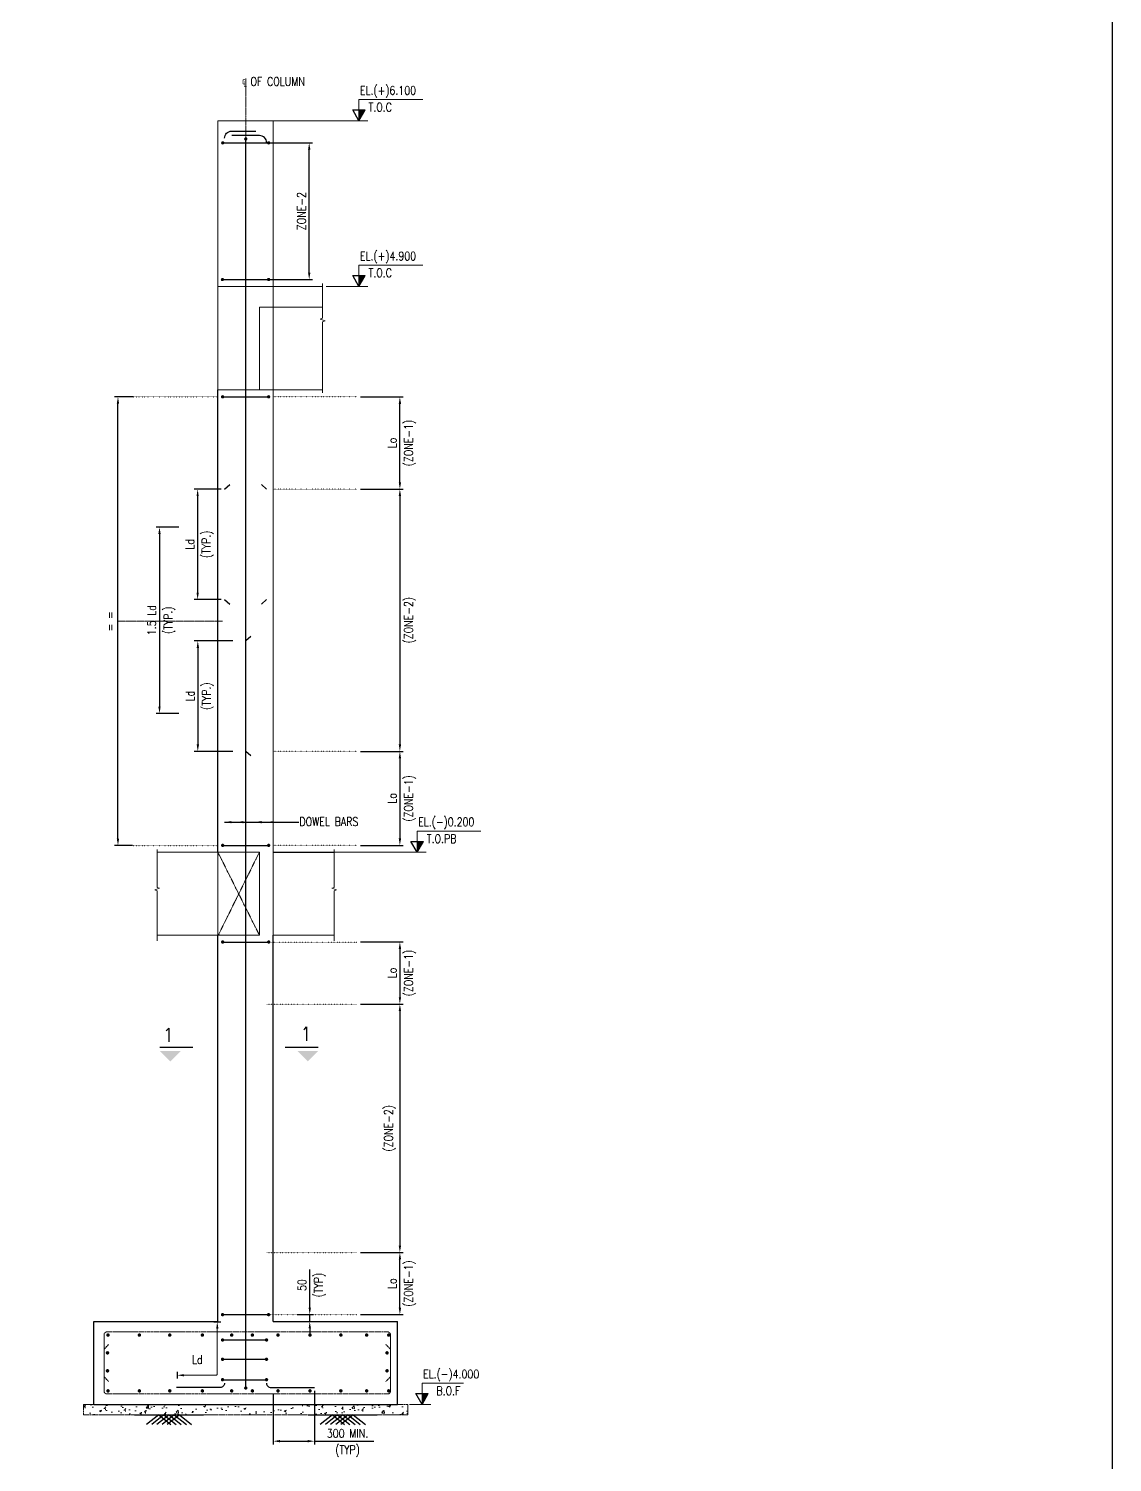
# Model space of a CAD drawing. Header units: millimetres. Extents: x -569190 to 711171, y 227905 to 729063.
# Drawn here: x 127742 to 135593, y 314281 to 324668 of the extents above; entities that cross this region are included whole.
import ezdxf
from ezdxf.enums import TextEntityAlignment as Align

# ---------------------------------------------------------------- set-up
doc = ezdxf.new("R2010")
doc.units = ezdxf.units.MM
doc.header["$LTSCALE"] = 15
for name, pattern in [('AXES', [50.8, 31.75, -6.35, 6.35, -6.35]), ('CENTER', [2, 1.25, -0.25, 0.25, -0.25]), ('DOT', [6.35, 0, -6.35]), ('HIDDEN', [0.375, 0.25, -0.125])]:
    doc.linetypes.add(name, pattern=pattern)
for name, color, linetype in [('2C', 1, 'Continuous'), ('S-ANNO-SYMB', 3, 'Continuous'), ('S-ANNO-TEXT-T250', 3, 'Continuous'), ('S-REIN-CON4', 4, 'Continuous')]:
    doc.layers.add(name, color=color, linetype=linetype)
for name, color, linetype, lineweight in [('G-ANNO-TEXT', 3, 'Continuous', 15), ('S-ANNO-TEXT-T300', 3, 'Continuous', 30), ('S-BEAM-HID2', 1, 'HIDDEN', 20), ('S-GRID-LINE', 1, 'CENTER', 20), ('S-SEC-CON2', 1, 'Continuous', 20), ('S-SECT-CON1', 8, 'Continuous', 9), ('S-SECT-PATT', 254, 'Continuous', 5), ('S_DIM', 1, 'Continuous', 20)]:
    doc.layers.add(name, color=color, linetype=linetype, lineweight=lineweight)
doc.styles.add('Romans', font='romans.shx', dxfattribs={"width": 0.8})
doc.styles.add('T300-SCALE1', font='romans.shx', dxfattribs={"width": 0.8, "height": 3})
doc.dimstyles.new('SCALE-50', dxfattribs={"dimscale": 50, "dimtxt": 2.5, "dimasz": 2, "dimexe": 1, "dimexo": 1, "dimgap": 1, "dimtad": 1, "dimdec": 0, "dimzin": 1, "dimdsep": 46, "dimtxsty": 'Romans', "dimblk": 'OBLIQUE', "dimcen": -3, "dimdle": 1, "dimclrd": 256, "dimclre": 256, "dimclrt": 3, "dimadec": 0, "dimazin": 0, "dimtfac": 1, "dimtdec": 0, "dimtmove": 0, "dimatfit": 3, "dimfxl": 1, "dimtvp": 2, "dimtolj": 1, "dimtzin": 0, "dimarcsym": 2})

# ---------------------------------------------------------------- blocks, each defined once
blk = doc.blocks.new('GL')
at = {"layer": '2C'}
for p, q in [((0, 0), (2000, 0)), ((704, 0), (350, -288)), ((854, 0), (500, -288)), ((1004, 0), (650, -288)), ((704, 0), (1057, -288)), ((1154, 0), (800, -288)), ((854, 0), (1207, -288)), ((1304, 0), (950, -288)), ((1004, 0), (1357, -288)), ((1154, 0), (1507, -288)), ((1304, 0), (1657, -288))]:
    blk.add_line(p, q, dxfattribs=at)
blk = doc.blocks.new('*U55')
at = {"color": 1, "lineweight": 9}
for p, q in [((0, 736), (2217, 736)), ((0, 0), (0, 736)), ((-1140, 0), (306, 0))]:
    blk.add_line(p, q, dxfattribs=at)
for p, q in [((-217, 375), (217, 375)), ((0, 0), (-217, 375)), ((0, 0), (217, 375))]:
    blk.add_line(p, q)
blk.add_solid([(0, 0), (217, 375), (0, 375)])
at = {"layer": 'S-ANNO-TEXT-T300', "style": 'T300-SCALE1', "width": 0.8}
for tag, p in [('DRAWING_TITLE', (34, 1056)), ('SCALE_TEXT', (336, 471))]:
    blk.add_attdef(tag, text='', height=300, dxfattribs=at).set_placement(p, align=Align.MIDDLE_LEFT)
blk = doc.blocks.new('*U39')
at = {"const_width": 0.5}
blk.add_lwpolyline([(-0.25, 0.5, 1), (0.25, 0.5, 1)], format="xyb", close=True, dxfattribs=at)
blk = doc.blocks.new('*U56')
at = {"color": 1, "lineweight": 9}
for p, q in [((0, 736), (2217, 736)), ((0, 0), (0, 736)), ((-2886, 0), (306, 0))]:
    blk.add_line(p, q, dxfattribs=at)
for p, q in [((-217, 375), (217, 375)), ((0, 0), (-217, 375)), ((0, 0), (217, 375))]:
    blk.add_line(p, q)
blk.add_solid([(0, 0), (217, 375), (0, 375)])
at = {"layer": 'S-ANNO-TEXT-T300', "style": 'T300-SCALE1', "width": 0.8}
for tag, p in [('DRAWING_TITLE', (34, 1056)), ('SCALE_TEXT', (336, 471))]:
    blk.add_attdef(tag, text='', height=300, dxfattribs=at).set_placement(p, align=Align.MIDDLE_LEFT)
blk = doc.blocks.new('*D40')
at = {"layer": 'S_DIM', "lineweight": -2, "transparency": 16777216}
for p, q in [((128502, 322001), (128364, 322001)), ((128389, 318800), (128389, 321951)), ((128495, 318750), (128364, 318750))]:
    blk.add_line(p, q, dxfattribs=at)
at = {"layer": 'S_DIM', "transparency": 16777216}
for points in [[(128380, 321951), (128397, 321951), (128389, 322001)], [(128380, 318800), (128397, 318800), (128389, 318750)]]:
    blk.add_solid(points, dxfattribs=at)
at = {"layer": 'S_DIM', "color": 3, "transparency": 16777216, "insert": (128332, 320375), "char_height": 62.5, "attachment_point": 5, "rotation": 90, "style": 'Romans'}
blk.add_mtext('\\A1;= =', dxfattribs=at)
blk = doc.blocks.new('*D43')
at = {"layer": 'S_DIM', "lineweight": -2, "transparency": 16777216}
for p, q in [((129221, 320232), (128942, 320232)), ((128967, 320182), (128967, 319482)), ((129221, 319432), (128942, 319432))]:
    blk.add_line(p, q, dxfattribs=at)
at = {"layer": 'S_DIM', "transparency": 16777216}
for points in [[(128959, 320182), (128976, 320182), (128967, 320232)], [(128959, 319482), (128976, 319482), (128967, 319432)]]:
    blk.add_solid(points, dxfattribs=at)
at = {"layer": 'S_DIM', "color": 3, "transparency": 16777216, "char_height": 62.5, "width": 40.18, "attachment_point": 5, "rotation": 90, "style": 'Romans'}
for s, insert in [('\\A1;Ld', (128911, 319832)), ('\\A1;(TYP.)', (129040, 319832))]:
    blk.add_mtext(s, dxfattribs=dict(at, insert=insert))
blk = doc.blocks.new('*D44')
at = {"layer": 'S_DIM', "lineweight": -2, "transparency": 16777216}
for p, q in [((129136, 321332), (128941, 321332)), ((128966, 321282), (128966, 320582)), ((129136, 320532), (128941, 320532))]:
    blk.add_line(p, q, dxfattribs=at)
at = {"layer": 'S_DIM', "transparency": 16777216}
for points in [[(128958, 321282), (128974, 321282), (128966, 321332)], [(128958, 320582), (128974, 320582), (128966, 320532)]]:
    blk.add_solid(points, dxfattribs=at)
at = {"layer": 'S_DIM', "color": 3, "transparency": 16777216, "char_height": 62.5, "attachment_point": 5, "rotation": 90, "style": 'Romans'}
for s, insert in [('\\A1;Ld', (128910, 320932)), ('\\A1;(TYP.)', (129039, 320932))]:
    blk.add_mtext(s, dxfattribs=dict(at, insert=insert))
blk = doc.blocks.new('*D45')
at = {"layer": 'S_DIM', "lineweight": -2, "transparency": 16777216}
for p, q in [((128830, 321057), (128665, 321057)), ((128690, 321007), (128690, 319757)), ((128830, 319707), (128665, 319707))]:
    blk.add_line(p, q, dxfattribs=at)
at = {"layer": 'S_DIM', "transparency": 16777216}
for points in [[(128681, 321007), (128698, 321007), (128690, 321057)], [(128681, 319757), (128698, 319757), (128690, 319707)]]:
    blk.add_solid(points, dxfattribs=at)
at = {"layer": 'S_DIM', "color": 3, "transparency": 16777216, "char_height": 62.5, "attachment_point": 5, "rotation": 90, "style": 'Romans'}
for s, insert in [('\\A1;1.5 Ld', (128633, 320382)), ('\\A1;(TYP.)', (128762, 320382))]:
    blk.add_mtext(s, dxfattribs=dict(at, insert=insert))
blk = doc.blocks.new('*D48')
at = {"layer": 'S_DIM', "lineweight": -2, "transparency": 16777216}
for p, q in [((129778, 315401), (129778, 315679)), ((129688, 315351), (129803, 315351)), ((129700, 315301), (129803, 315301)), ((129778, 315301), (129778, 315351)), ((129778, 315251), (129778, 315201))]:
    blk.add_line(p, q, dxfattribs=at)
at = {"layer": 'S_DIM', "transparency": 16777216}
for points in [[(129770, 315401), (129787, 315401), (129778, 315351)], [(129770, 315251), (129787, 315251), (129778, 315301)]]:
    blk.add_solid(points, dxfattribs=at)
at = {"layer": 'S_DIM', "color": 3, "transparency": 16777216, "char_height": 62.5, "attachment_point": 5, "rotation": 90, "style": 'Romans'}
for s, insert in [('\\A1;50', (129722, 315565)), ('\\A1;(TYP)', (129851, 315565))]:
    blk.add_mtext(s, dxfattribs=dict(at, insert=insert))
blk = doc.blocks.new('*D49')
at = {"layer": 'S_DIM', "lineweight": -2, "transparency": 16777216}
for p, q in [((130145, 315801), (130456, 315801)), ((130431, 315401), (130431, 315751)), ((130145, 315351), (130456, 315351))]:
    blk.add_line(p, q, dxfattribs=at)
at = {"layer": 'S_DIM', "transparency": 16777216}
for points in [[(130423, 315751), (130440, 315751), (130431, 315801)], [(130423, 315401), (130440, 315401), (130431, 315351)]]:
    blk.add_solid(points, dxfattribs=at)
at = {"layer": 'S_DIM', "color": 3, "transparency": 16777216, "char_height": 62.5, "attachment_point": 5, "rotation": 90, "style": 'Romans'}
for s, insert in [('\\A1;(ZONE-1)', (130504, 315576)), ('\\A1;Lo', (130375, 315576))]:
    blk.add_mtext(s, dxfattribs=dict(at, insert=insert))
blk = doc.blocks.new('*D50')
at = {"layer": 'S_DIM', "lineweight": -2, "transparency": 16777216}
for p, q in [((130145, 317601), (130456, 317601)), ((130431, 317551), (130431, 315851)), ((130145, 315801), (130456, 315801))]:
    blk.add_line(p, q, dxfattribs=at)
at = {"layer": 'S_DIM', "transparency": 16777216}
for points in [[(130423, 317551), (130440, 317551), (130431, 317601)], [(130423, 315851), (130440, 315851), (130431, 315801)]]:
    blk.add_solid(points, dxfattribs=at)
at = {"layer": 'S_DIM', "color": 3, "transparency": 16777216, "insert": (130359, 316701), "char_height": 62.5, "attachment_point": 5, "rotation": 90, "style": 'Romans'}
blk.add_mtext('\\A1;(ZONE-2)', dxfattribs=at)
blk = doc.blocks.new('*D51')
at = {"layer": 'S_DIM', "lineweight": -2, "transparency": 16777216}
for p, q in [((130145, 321332), (130456, 321332)), ((130431, 321282), (130431, 319482)), ((130145, 319432), (130456, 319432))]:
    blk.add_line(p, q, dxfattribs=at)
at = {"layer": 'S_DIM', "transparency": 16777216}
for points in [[(130423, 321282), (130440, 321282), (130431, 321332)], [(130423, 319482), (130440, 319482), (130431, 319432)]]:
    blk.add_solid(points, dxfattribs=at)
at = {"layer": 'S_DIM', "color": 3, "transparency": 16777216, "char_height": 62.5, "attachment_point": 5, "rotation": 90, "style": 'Romans'}
for s, insert in [('\\A1;(ZONE-2)', (130504, 320382)), ('\\A1;', (130375, 320382))]:
    blk.add_mtext(s, dxfattribs=dict(at, insert=insert))
blk = doc.blocks.new('*D52')
at = {"layer": 'S_DIM', "lineweight": -2, "transparency": 16777216}
for p, q in [((130145, 318051), (130456, 318051)), ((130431, 318001), (130431, 317651)), ((130145, 317601), (130456, 317601))]:
    blk.add_line(p, q, dxfattribs=at)
at = {"layer": 'S_DIM', "transparency": 16777216}
for points in [[(130423, 318001), (130440, 318001), (130431, 318051)], [(130423, 317651), (130440, 317651), (130431, 317601)]]:
    blk.add_solid(points, dxfattribs=at)
at = {"layer": 'S_DIM', "color": 3, "transparency": 16777216, "char_height": 62.5, "attachment_point": 5, "rotation": 90, "style": 'Romans'}
for s, insert in [('\\A1;(ZONE-1)', (130504, 317826)), ('\\A1;Lo', (130375, 317826))]:
    blk.add_mtext(s, dxfattribs=dict(at, insert=insert))
blk = doc.blocks.new('*D53')
at = {"layer": 'S_DIM', "lineweight": -2, "transparency": 16777216}
for p, q in [((130145, 319432), (130456, 319432)), ((130431, 319382), (130431, 318801)), ((130145, 318751), (130456, 318751))]:
    blk.add_line(p, q, dxfattribs=at)
at = {"layer": 'S_DIM', "transparency": 16777216}
for points in [[(130423, 319382), (130440, 319382), (130431, 319432)], [(130423, 318801), (130440, 318801), (130431, 318751)]]:
    blk.add_solid(points, dxfattribs=at)
at = {"layer": 'S_DIM', "color": 3, "transparency": 16777216, "char_height": 62.5, "attachment_point": 5, "rotation": 90, "style": 'Romans'}
for s, insert in [('\\A1;(ZONE-1)', (130504, 319091)), ('\\A1;Lo', (130375, 319091))]:
    blk.add_mtext(s, dxfattribs=dict(at, insert=insert))
blk = doc.blocks.new('*D54')
at = {"layer": 'S_DIM', "lineweight": -2, "transparency": 16777216}
for p, q in [((130145, 322000), (130456, 322000)), ((130431, 321382), (130431, 321950)), ((130145, 321332), (130456, 321332))]:
    blk.add_line(p, q, dxfattribs=at)
at = {"layer": 'S_DIM', "transparency": 16777216}
for points in [[(130423, 321950), (130440, 321950), (130431, 322000)], [(130423, 321382), (130440, 321382), (130431, 321332)]]:
    blk.add_solid(points, dxfattribs=at)
at = {"layer": 'S_DIM', "color": 3, "transparency": 16777216, "char_height": 62.5, "attachment_point": 5, "rotation": 90, "style": 'Romans'}
for s, insert in [('\\A1;(ZONE-1)', (130504, 321666)), ('\\A1;Lo', (130375, 321666))]:
    blk.add_mtext(s, dxfattribs=dict(at, insert=insert))
blk = doc.blocks.new('*D57')
at = {"layer": 'S_DIM', "lineweight": -2, "transparency": 16777216}
for p, q in [((129513, 314780), (129513, 314409)), ((129813, 314798), (129813, 314409)), ((129563, 314434), (129763, 314434)), ((129813, 314434), (130242, 314434))]:
    blk.add_line(p, q, dxfattribs=at)
at = {"layer": 'S_DIM', "transparency": 16777216}
for points in [[(129563, 314443), (129563, 314426), (129513, 314434)], [(129763, 314443), (129763, 314426), (129813, 314434)]]:
    blk.add_solid(points, dxfattribs=at)
at = {"layer": 'S_DIM', "color": 3, "transparency": 16777216, "char_height": 62.5, "attachment_point": 5, "style": 'Romans'}
for s, insert in [('\\A1;300 MIN.', (130052, 314491)), ('\\A1;(TYP)', (130052, 314362))]:
    blk.add_mtext(s, dxfattribs=dict(at, insert=insert))
blk = doc.blocks.new('*U114')
at = {"color": 1, "lineweight": 9}
for p, q in [((0, 736), (1435, 736)), ((0, 0), (0, 736)), ((-438, 0), (306, 0))]:
    blk.add_line(p, q, dxfattribs=at)
for p, q in [((-217, 375), (217, 375)), ((0, 0), (-217, 375)), ((0, 0), (217, 375))]:
    blk.add_line(p, q)
blk.add_solid([(0, 0), (217, 375), (0, 375)])
at = {"layer": 'S-ANNO-TEXT-T300', "style": 'T300-SCALE1', "width": 0.8}
for tag, p in [('DRAWING_TITLE', (34, 1056)), ('SCALE_TEXT', (336, 471))]:
    blk.add_attdef(tag, text='', height=300, dxfattribs=at).set_placement(p, align=Align.MIDDLE_LEFT)
blk = doc.blocks.new('A$C057A2258')
at = {"layer": 'S-REIN-CON4', "color": 4}
for p, q in [((-29, -2, 0), (20, -2, 0)), ((-296, -364, 0), (-296, -413, 0))]:
    blk.add_line(p, q, dxfattribs=at)
at = {"layer": 'S_DIM', "elevation": 0}
blk.add_lwpolyline([(-5, -52), (-5, -379, -0.414214), (-15, -389), (-246, -389)], format="xyb", dxfattribs=at)
at = {"layer": 'S_DIM'}
for points in [[(-13, -52, 0), (-5, -2, 0), (4, -52, 0)], [(-246, -397, 0), (-296, -389, 0), (-246, -381, 0)]]:
    blk.add_solid(points, dxfattribs=at)
at = {"layer": 'G-ANNO-TEXT', "style": 'Romans', "width": 0.8}
blk.add_text('Ld', height=62.5, dxfattribs=at).set_placement((-188, -307, 0))
blk = doc.blocks.new('*U187')
at = {"color": 1, "lineweight": 9}
for p, q in [((0, 736), (2217, 736)), ((0, 0), (0, 736)), ((-2983, 0), (306, 0))]:
    blk.add_line(p, q, dxfattribs=at)
for p, q in [((-217, 375), (217, 375)), ((0, 0), (-217, 375)), ((0, 0), (217, 375))]:
    blk.add_line(p, q)
blk.add_solid([(0, 0), (217, 375), (0, 375)])
at = {"layer": 'S-ANNO-TEXT-T300', "style": 'T300-SCALE1', "width": 0.8}
for tag, p in [('DRAWING_TITLE', (34, 1056)), ('SCALE_TEXT', (336, 471))]:
    blk.add_attdef(tag, text='', height=300, dxfattribs=at).set_placement(p, align=Align.MIDDLE_LEFT)
blk = doc.blocks.new('*D189')
at = {"layer": 'S_DIM', "lineweight": -2, "transparency": 16777216}
for p, q in [((129490, 323841), (129799, 323841)), ((129774, 322901), (129774, 323791)), ((129490, 322851), (129799, 322851))]:
    blk.add_line(p, q, dxfattribs=at)
at = {"layer": 'S_DIM', "transparency": 16777216}
for points in [[(129766, 323791), (129783, 323791), (129774, 323841)], [(129766, 322901), (129783, 322901), (129774, 322851)]]:
    blk.add_solid(points, dxfattribs=at)
at = {"layer": 'S_DIM', "color": 3, "transparency": 16777216, "insert": (129718, 323346), "char_height": 62.5, "attachment_point": 5, "rotation": 90, "style": 'Romans'}
blk.add_mtext('\\A1;ZONE-2', dxfattribs=at)

msp = doc.modelspace()

# ---------------------------------------------------------------- hatches: boundary and pattern name
at = {"layer": 'S-SECT-PATT'}
h = msp.add_hatch(dxfattribs=at)
h.set_pattern_fill('AR-CONC', color=253, scale=0.8, style=0)
h.set_pattern_definition([(50, (-1166355.31, 364026.77), (145.747735, -12.751268), [15.24, -167.64]), (355, (-1166355.3, 364026.77), (-28.19426, 152.845314), [12.192, -134.112]), (100.451, (-1166343.16, 364025.7), (117.554001, 140.09335), [12.952, -142.472]), (46.1842, (-1166355.3, 364067.4), (216.863233, -33.633862), [22.86, -251.46]), (96.6356, (-1166337.23, 364064.6), (189.923388, 197.940445), [19.428, -213.708]), (351.184, (-1166355.3, 364067.4), (189.923685, 197.940094), [18.288, -201.168]), (21, (-1166334.99, 364057.25), (121.291904, -81.812415), [15.24, -167.64]), (326, (-1166334.99, 364057.25), (49.441623, 147.350373), [12.192, -134.112]), (71.4514, (-1166324.88, 364050.43), (170.733193, 65.538286), [12.952, -142.472]), (37.5, (-1166355.306, 364026.77), (2.4708826, 67.644031), [0, -132.4864, 0, -136.144, 0, -134.62]), (7.5, (-1166355.306, 364026.77), (53.45573, 80.14446), [0, -77.6224, 0, -129.4384, 0, -51.308]), (327.5, (-1166400.62, 364026.77), (108.4724761, -4.5829952), [0, -50.8, 0, -158.496, 0, -210.312]), (317.5, (-1166420.94, 364026.77), (118.503345, 20.341193), [0, -66.04, 0, -105.2576, 0, -149.352])])
h.paths.add_polyline_path([(128138.1, 314700.9), (128138.1, 314625.9), (129313.1, 314625.9), (129313.1, 314700.9)])
h.paths.add_polyline_path([(130488.1, 314625.9), (130488.1, 314700.9), (129313.1, 314700.9), (129313.1, 314625.9)])

# ---------------------------------------------------------------- linework, layer by layer
at = {"color": 2}
for p, q in [((128692.3, 317287.9, 0), (128932.3, 317287.9, 0)), ((129600.1, 317287.9, 0), (129840.1, 317287.9, 0))]:
    msp.add_line(p, q, dxfattribs=at)
msp.add_lwpolyline([(99972.1, 335241.3), (135592.8, 335241.3), (135592.8, 304126.9), (99972.1, 304126.9)], close=True)
for points in [[(128692.3, 317261.2, 0), (128767.8, 317185.8, 0), (128843.2, 317261.2, 0)], [(129840.1, 317261.2, 0), (129764.7, 317185.8, 0), (129689.3, 317261.2, 0)]]:
    msp.add_solid(points, dxfattribs=at)
at = {"layer": '2C', "linetype": 'DOT', "ltscale": 0.01}
for p, q in [((128489.5, 322000.9, 1.3), (129113.1, 322000.9, 0)), ((130120.1, 321999.9, 1.1), (129513.1, 321999.9, 1.1)), ((130120.1, 321332.1, 1.1), (129513.1, 321332.1, 1.1)), ((130120.1, 319431.9, 1.1), (129513.1, 319431.9, 1.1)), ((128489.5, 318749.9, 1.3), (129113.1, 318749.9, 0)), ((130120.1, 318750.9, 1.1), (129513.1, 318750.9, 1.1)), ((129449.7, 318050.9, -0.2), (130120.1, 318050.9)), ((129465.1, 317600.9, 0.8), (130120.1, 317600.9)), ((129465.1, 315800.9, 1), (130120.1, 315800.9)), ((129480, 315350.9, -0.4), (130120.1, 315350.9))]:
    msp.add_line(p, q, dxfattribs=at)
at = {"layer": '2C'}
for p, q in [((129113.1, 318700.9, 0), (129113.1, 322050.9, 0)), ((129513.1, 318700.9), (129955.5, 318700.9)), ((129113.1, 315300.9, 0), (129113.1, 318100.9, 0)), ((129513.1, 315300.9, 0), (129513.1, 318100.9, 0)), ((128213.1, 315300.9), (129113.1, 315300.9)), ((128213.1, 314700.9), (128213.1, 315300.9)), ((129513.1, 315300.9), (130413.1, 315300.9)), ((130413.1, 314700.9), (130413.1, 315300.9)), ((128213.1, 314700.9), (130413.1, 314700.9))]:
    msp.add_line(p, q, dxfattribs=at)
at = {"layer": 'S-BEAM-HID2'}
for p, q in [((129413.1, 322050.9), (129413.1, 322650.9, 0)), ((129113.1, 322050.9, 0), (129413.1, 322050.9)), ((129413.1, 318700.9), (129113.1, 318700.9)), ((129113.1, 318100.9, 0), (129113.1, 318700.9, 0)), ((129113.1, 318700.9), (129413.1, 318100.9)), ((129413.1, 318700.9), (129116, 318100.9)), ((129413.1, 318100.9), (129413.1, 318700.9)), ((129113.1, 318100.9), (129413.1, 318100.9))]:
    msp.add_line(p, q, dxfattribs=at)
at = {"layer": 'S-GRID-LINE', "color": 8, "ltscale": 0.5}
for p, q in [((129314.5, 324306.5, 0), (129314.5, 318915.4, 0)), ((128388.6, 320375.4, 0), (129145.4, 320375.4, 0))]:
    msp.add_line(p, q, dxfattribs=at)
at = {"layer": 'S-REIN-CON4', "color": 4}
for p, q in [((129148.2, 323840.9, 0.4), (129484.5, 323840.9, -0.1)), ((129314.5, 314831.5, 2.3), (129314.9, 323869.6, 2.3)), ((129146, 322850.8, -2.6), (129484.5, 322850.8, -3.1)), ((129146.6, 322000.9, -0.9), (129484.5, 322000.9, -2)), ((129161.1, 321331.9, 1.6), (129198.6, 321364.9, 1.6)), ((129465.1, 321332.1, 0.3), (129427.5, 321365.1, 0.3)), ((129161.1, 320531.9, 1.6), (129198.6, 320498.9, 1.6)), ((129465.1, 320531.9, 1.6), (129427.5, 320498.9, 1.6)), ((129352, 320264.9, 2.3), (129314.5, 320231.9, 2.3)), ((129352, 319398.9, 2.3), (129314.5, 319431.9, 2.3)), ((129147.3, 318750.9, -0.9), (129485.2, 318750.9, -2)), ((129147.3, 318050.9, -0.9), (129485.2, 318050.9, -2)), ((129146.6, 315350.9, 0.2), (129484.5, 315350.9, -0.9)), ((129146.6, 315167.4, 0.2), (129469.6, 315167.4, 0.6)), ((129146.6, 315027.5, 0.2), (129469.6, 315027.5, 0.6)), ((129146.6, 314879.7, 0.2), (129469.6, 314879.7, 0.6))]:
    msp.add_line(p, q, dxfattribs=at)
at = {"layer": 'S-REIN-CON4', "color": 4, "elevation": 0}
for points in [[(129161.1, 323875.5), (129161.1, 323875.5, -0.4142136), (129211.1, 323925.5), (129387.5, 323925.5)], [(129465.1, 323843.2), (129465.1, 323843.2, 0.4142136), (129415.1, 323893.2), (129212.7, 323893.2)]]:
    msp.add_lwpolyline(points, format="xyb", dxfattribs=at)
at = {"layer": 'S-REIN-CON4', "color": 4, "extrusion": (1, -6.45303e-11, 0)}
msp.add_lwpolyline([(323875.5, 0), (314854.8, 1.1)], dxfattribs=at)
at = {"layer": 'S-REIN-CON4', "color": 4, "extrusion": (-1, -6.45303e-11, 0)}
msp.add_lwpolyline([(-323843.2, 0), (-314854.8, 0)], dxfattribs=at)
at = {"layer": 'S-REIN-CON4', "color": 4}
for points in [[(129161.1, 314854.8, -0.4142136), (129129.1, 314822.8), (128813.1, 314822.8)], [(129465.1, 314854.8, 0.4142136), (129497.1, 314822.8), (129813.1, 314822.8)]]:
    msp.add_lwpolyline(points, format="xyb", dxfattribs=at)
at = {"layer": 'S-SEC-CON2'}
for p, q in [((129113.1, 322050.9), (129113.1, 324000.9, 0)), ((129513.1, 324000.9), (129113.1, 324000.9)), ((129513.1, 318100.9, 0), (129513.1, 324000.9, 0)), ((129513.1, 323775.8, 3), (129516, 323775.8, 3)), ((129871.8, 322800.9), (129113.1, 322800.9)), ((129513.1, 322800.9), (129516, 322800.9)), ((129413.1, 322650.9, 0), (129871.8, 322650.9, 0)), ((129413.1, 322050.9), (129871.8, 322050.9)), ((129871.8, 322050.9, 0), (129871.8, 322050.9, 0)), ((129116, 318700.9, 0), (128673.6, 318700.9)), ((129513.1, 318700.9, 0), (129955.5, 318700.9)), ((129116, 318100.9), (128673.6, 318100.9)), ((129513.1, 318100.9), (129955.5, 318100.9)), ((129513.1, 314700.9, 0), (129955.5, 314700.9))]:
    msp.add_line(p, q, dxfattribs=at)
for points in [[(129871.8, 322029.6), (129871.8, 322545), (129889, 322551.2), (129854.7, 322563.7), (129871.8, 322570), (129871.8, 322820.9)], [(128673.6, 318059), (128673.6, 318421.9), (128656.4, 318428.2), (128690.7, 318440.7), (128673.6, 318446.9), (128673.6, 318720.9)], [(129955.5, 318059), (129955.5, 318421.9), (129972.6, 318428.2), (129938.3, 318440.7), (129955.5, 318446.9), (129955.5, 318720.9)]]:
    msp.add_lwpolyline(points, dxfattribs=at)
at = {"layer": 'S-SECT-CON1', "linetype": 'AXES', "ltscale": 0.03}
for p, q in [((128288.1, 314796.2), (128288.1, 315205.7)), ((128288.1, 315205.7), (128288.1, 314796.2)), ((128308.1, 315225.7), (130343.1, 315225.7)), ((130363.1, 314796.2), (130363.1, 315205.7)), ((130363.1, 315205.7), (130363.1, 314796.2)), ((128288.1, 315100.9), (128321.4, 315134.2)), ((130362.9, 315100.9), (130329.7, 315134.2)), ((128288.1, 314900.9), (128321.4, 314867.6)), ((130362.9, 314900.9), (130329.7, 314867.6)), ((128308.1, 314776.2), (130343.1, 314776.2)), ((128138.1, 314700.9), (128138.1, 314625.9)), ((128213.1, 314700.9), (128138.1, 314700.9)), ((128138.1, 314625.9), (130488.1, 314625.9)), ((130413.1, 314700.9), (130488.1, 314700.9)), ((130488.1, 314625.9), (130488.1, 314700.9))]:
    msp.add_line(p, q, dxfattribs=at)
at = {"layer": 'S-SECT-CON1', "linetype": 'AXES', "ltscale": 0.03, "const_width": 12.5}
for points in [[(128310.4, 315203, 1), (128322.9, 315203, 1)], [(128538, 315203, 1), (128550.5, 315203, 1)], [(128758, 315203, 1), (128770.5, 315203, 1)], [(128994.5, 315203, 1), (129007, 315203, 1)], [(129206.6, 315203, 1), (129219.1, 315203, 1)], [(129356.6, 315203, 1), (129369.1, 315203, 1)], [(129542.1, 315203, 1), (129554.6, 315203, 1)], [(129773.7, 315203, 1), (129786.2, 315203, 1)], [(129997.2, 315203, 1), (130009.7, 315203, 1)], [(130184.1, 315203, 1), (130196.6, 315203, 1)], [(130344.3, 315203, 1), (130356.8, 315203, 1)], [(128306.6, 315074.1, -1), (128319.1, 315074.1, -1)], [(130344.6, 315074.1, 1), (130332.1, 315074.1, 1)], [(128306.6, 314944, -1), (128319.1, 314944, -1)], [(130344.6, 314944, 1), (130332.1, 314944, 1)], [(128310.4, 314798.8, -1), (128322.9, 314798.8, -1)], [(128538, 314798.8, -1), (128550.5, 314798.8, -1)], [(128758, 314798.8, -1), (128770.5, 314798.8, -1)], [(128994.5, 314798.8, -1), (129007, 314798.8, -1)], [(129206.6, 314798.8, -1), (129219.1, 314798.8, -1)], [(129356.6, 314798.8, -1), (129369.1, 314798.8, -1)], [(129542.1, 314798.8, -1), (129554.6, 314798.8, -1)], [(129773.7, 314798.8, -1), (129786.2, 314798.8, -1)], [(129997.2, 314798.8, -1), (130009.7, 314798.8, -1)], [(130184.1, 314798.8, -1), (130196.6, 314798.8, -1)], [(130344.3, 314798.8, -1), (130356.8, 314798.8, -1)]]:
    msp.add_lwpolyline(points, format="xyb", close=True, dxfattribs=at)
at = {"layer": 'S-SECT-CON1', "linetype": 'AXES', "ltscale": 0.03}
for centre, start, end in [((128308.1, 315205.7), 90, 180), ((130343.1, 315205.7), 0, 90), ((128308.1, 314796.2), 180, 270), ((130343.1, 314796.2), 270, 0)]:
    msp.add_arc(centre, 20, start, end, dxfattribs=at)

# ---------------------------------------------------------------- block references
msp.add_blockref('A$C057A2258', (129113.1, 315300.9, 0))
at = {"layer": '2C', "xscale": 0.25, "yscale": 0.25, "zscale": 0.25}
for p in [(128508, 314625.9), (129766.9, 314625.9)]:
    msp.add_blockref('GL', p, dxfattribs=at)
at = {"layer": 'S-ANNO-SYMB', "xscale": 0.2083333333333333, "yscale": 0.2083333333333333, "zscale": 0.2083333333333333}
for name, p, values in [('*U187', (130134.5, 324000.9, 0), {'SCALE_TEXT': 'T.O.C', 'DRAWING_TITLE': 'EL.(+)6.100'}), ('*U55', (130134.5, 322800.9), {'SCALE_TEXT': 'T.O.C', 'DRAWING_TITLE': 'EL.(+)4.900'}), ('*U56', (130556.7, 318700.9, 0), {'SCALE_TEXT': 'T.O.PB', 'DRAWING_TITLE': 'EL.(-)0.200'}), ('*U114', (130592, 314700.9), {'SCALE_TEXT': ' B.O.F', 'DRAWING_TITLE': 'EL.(-)4.000'})]:
    msp.add_blockref(name, p, dxfattribs=at).add_auto_attribs(values)
at = {"layer": 'S-REIN-CON4', "color": 4, "yscale": 24, "zscale": 24, "rotation": 180}
for p, xscale in [((129314.9, 323881.6, 2.3), 24), ((129148.2, 323852.9, 0.4), -24), ((129480, 323852.9, 0.4), 24), ((129146, 322862.8, -2.6), -24), ((129480, 322862.8, -2.6), 24), ((129146.6, 322012.9, -1.5), -24), ((129480, 322012.9, -1.5), 24), ((129147.3, 318762.9, -1.5), -24), ((129480.7, 318762.9, -1.5), 24), ((129147.3, 318062.9, -1.5), -24), ((129480.7, 318062.9, -1.5), 24), ((129146.6, 315362.9, -0.4), -24), ((129480, 315362.9, -0.4), 24), ((129146.6, 315179.4, -0.4), -24), ((129465.1, 315179.4, 1.1), 24), ((129146.6, 315039.5, -0.4), -24), ((129465.1, 315039.5, 1.1), 24), ((129146.6, 314891.7, -0.4), -24), ((129465.1, 314891.7, 1.1), 24), ((129314.5, 314831.5, 2.3), 24)]:
    msp.add_blockref('*U39', p, dxfattribs=dict(at, xscale=xscale))

# ---------------------------------------------------------------- texts
at = {"color": 2, "style": 'Romans', "width": 0.9}
for p in [(129750.3, 317385.8, 0), (128752.4, 317377.8, 0)]:
    msp.add_text('1', height=100, dxfattribs=at).set_placement(p, align=Align.MIDDLE)
at = {"layer": 'S-ANNO-TEXT-T250', "style": 'Romans', "width": 0.8}
for s, p in [('℄ OF COLUMN', (129287.8, 324254, 0)), ('DOWEL BARS', (129703.6, 318891.9))]:
    msp.add_text(s, height=62.5, dxfattribs=at).set_placement(p)

# ---------------------------------------------------------------- dimensions: what is measured, and where the dimension line sits
at = {"layer": 'S_DIM'}
for base, p1, p2, angle, text, picture, middle in [((129774.5, 323840.9), (129465.1, 322850.8, -3), (129465.1, 323840.9, -3), 90, 'ZONE-2', '*D189', (129718.2, 323345.8)), ((128388.6, 322000.9, 0), (128519.8, 318749.9, 1.1), (128527.5, 322000.9, 1.2), 90, '= =', '*D40', (128332.3, 320375.4, 0)), ((130431.3, 321999.9, 0.6), (130120.1, 321332.1, 1.1), (130120.1, 321999.9, 1.1), 270, 'Lo\\X(ZONE-1)', '*D54', (130431.3, 321666, 0.6)), ((128966, 320531.9, 1.6), (129161.1, 321331.9, 1.6), (129161.1, 320531.9, 0.4), 90, 'Ld\\X(TYP.)', '*D44', (128966, 320931.9, 1.6)), ((130431.3, 319431.9, 1.1), (130120.1, 321332.1, 1.1), (130120.1, 319431.9, 1.1), 90, '\\X(ZONE-2)', '*D51', (130431.3, 320382, 1.1)), ((128689.5, 319706.9, 1.6), (128855, 321056.9, 1.6), (128855, 319706.9, 1.6), 90, '1.5 Ld\\X(TYP.)', '*D45', (128689.5, 320381.9, 1.6)), ((128967.4, 319431.9, 0.6), (129245.7, 320231.9, 1.1), (129245.7, 319431.9, 1.1), 90, 'Ld\\X(TYP.)', '*D43', (128967.4, 319831.9, 0.6)), ((130431.3, 318750.9, -0.5), (130120.1, 319431.9, 1.1), (130120.1, 318750.9), 90, 'Lo\\X(ZONE-1)', '*D53', (130431.3, 319091.4, -0.5)), ((130431.3, 317600.9), (130120.1, 318050.9), (130120.1, 317600.9), 90, 'Lo\\X(ZONE-1)', '*D52', (130431.3, 317825.9)), ((130431.3, 315800.9), (130120.1, 317600.9), (130120.1, 315800.9), 90, '(ZONE-2)', '*D50', (130358.7, 316700.9)), ((130431.3, 315800.9), (130120.1, 315350.9), (130120.1, 315800.9), 270, 'Lo\\X(ZONE-1)', '*D49', (130431.3, 315575.9)), ((129778.4, 315350.9), (129674.8, 315300.9), (129662.7, 315350.9, 0.3), 90, '<>\\X(TYP)', '*D48', (129778.4, 315565.2))]:
    dim = msp.add_linear_dim(base=base, p1=p1, p2=p2, angle=angle, text=text, dimstyle='SCALE-50', override={"dimscale": 25, "dimsah": 1}, dxfattribs=at)
    dim.commit()
    dim.dimension.update_dxf_attribs({"geometry": picture, "text_midpoint": middle})
dim = msp.add_linear_dim(base=(129813.1, 314434.5), p1=(129513.1, 314804.8, 0), p2=(129813.1, 314822.8, 0), text='<> MIN.\\X(TYP)', dimstyle='SCALE-50', override={"dimscale": 25, "dimsah": 1}, dxfattribs=at)
dim.commit()
dim.dimension.update_dxf_attribs({"geometry": '*D57', "text_midpoint": (130052.4, 314434.5)})

# ---------------------------------------------------------------- leaders
for points in [[(129161.1, 318919.1, 0.9), (129665.3, 318919.1, 0.9)], [(129247.2, 318919.1, 1.3), (129700.1, 318919.1, 1.3)], [(129378.9, 318919.1, 0.9), (129665.3, 318919.1, 0.9)], [(129465.1, 318919.1, 0.9), (129665.3, 318919.1, 0.9)]]:
    msp.add_leader(points, dimstyle='SCALE-50', override={"dimscale": 25}, dxfattribs=at)

doc.saveas('drawing.dxf')
